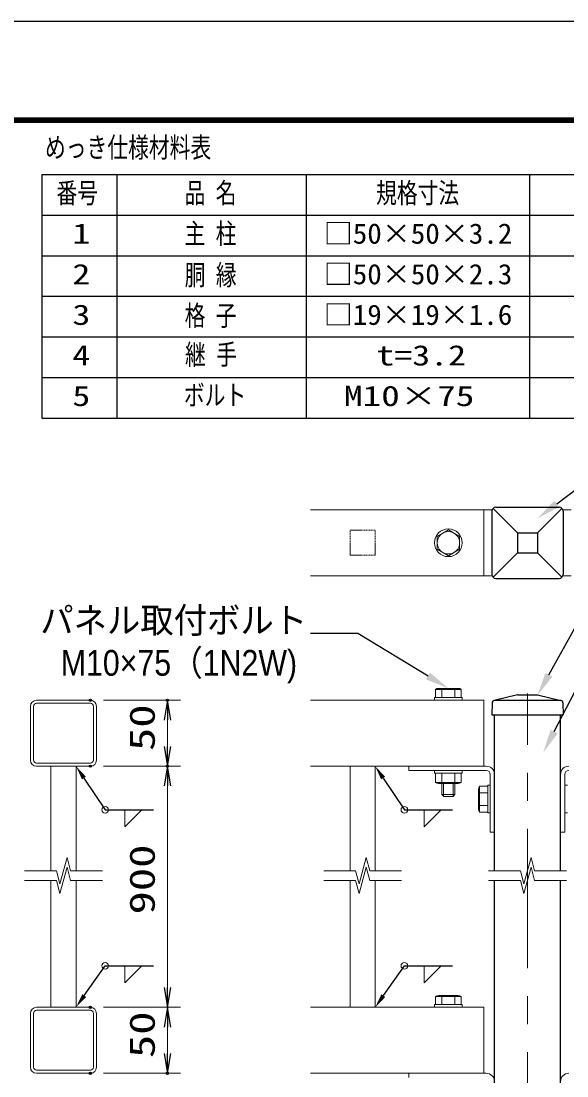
# Model space of a CAD drawing. Units: millimetres, scale not verified. Extents: x -4200 to 4200, y -2970 to 2970.
# Drawn here: x 1553 to 2795, y 571 to 2970 of the extents above; entities that cross this region are included whole.
import ezdxf
from ezdxf.enums import TextEntityAlignment as Align

# ---------------------------------------------------------------- set-up
doc = ezdxf.new("R2010")
doc.units = ezdxf.units.MM
doc.header["$LTSCALE"] = 10
doc.header["$PDMODE"] = 32
doc.header["$PDSIZE"] = 5
for name, pattern in [('USER1', [50.8, 31.75, -6.35, 6.35, -6.35]), ('USER2', [0.375, 0.25, -0.125]), ('USER3', [1.125, 0.75, -0.125, 0.125, -0.125])]:
    doc.linetypes.add(name, pattern=pattern)
for name, color, linetype, lineweight in [('0-0_D-STR1', 1, 'Continuous', 25), ('0-1_D-BMK', 2, 'USER3', 13), ('0-3_D-STR2', 7, 'Continuous', 13), ('0-5_D-STR3', 3, 'Continuous', 13), ('0-6_D-STR-DIM', 7, 'Continuous', 13), ('0-7_0', 7, 'Continuous', 25), ('0-A_D-STR-TXT', 7, 'Continuous', 25), ('0-C_D-MTR-FRAM', 7, 'Continuous', 25), ('0-D_D-DCR-HCH', 7, 'Continuous', 13), ('0-E_D-TTL', 7, 'Continuous', 25)]:
    doc.layers.add(name, color=color, linetype=linetype, lineweight=lineweight)
doc.layers.add('0-8_Defpoints', color=8, linetype='Continuous')
doc.layers.add('0-B_D-MTR-TXT', color=7, linetype='Continuous')
doc.styles.add('ＭＳ ゴシック', font='')
doc.styles.add('ＭＳ Ｐゴシック', font='')
doc.styles.get('ＭＳ ゴシック').set_extended_font_data('MS Gothic')
doc.styles.get('ＭＳ Ｐゴシック').set_extended_font_data('MS PGothic')

# ---------------------------------------------------------------- blocks, each defined once
blk = doc.blocks.new('DARROWS')
at = {"layer": '0-7_0'}
blk.add_line((0, 0), (-9.991, 0), dxfattribs=at)
blk.add_lwpolyline([(-10, -1.667), (0, 0), (-10, 1.667)], dxfattribs=at)
blk = doc.blocks.new('MLeader26')
at = {"layer": '0-A_D-STR-TXT'}
blk.add_lwpolyline([(2479.12, 1480.46), (2319.67, 1577.1), (2211.67, 1577.1)], dxfattribs=at)
blk.add_solid([(2483.78, 1488.16), (2474.45, 1472.76), (2525.3, 1452.47)], dxfattribs=at)
at = {"layer": '0-A_D-STR-TXT', "style": 'ＭＳ Ｐゴシック'}
for s, width, p in [('パネル取付ボルト', 0.95, (1596.99, 1560.67)), ('M10×75（1N2W)', 0.9, (1643.7, 1463.65))]:
    blk.add_text(s, height=58.56, dxfattribs=dict(at, width=width)).set_placement(p, align=Align.BOTTOM_LEFT)
blk = doc.blocks.new('MLeader29')
at = {"layer": '0-A_D-STR-TXT'}
blk.add_lwpolyline([(2765.89, 1354.22), (2840.71, 1498.24), (2948.71, 1498.24)], dxfattribs=at)
blk.add_solid([(2773.87, 1350.07), (2757.9, 1358.37), (2740.99, 1306.3)], dxfattribs=at)
at = {"layer": '0-A_D-STR-TXT', "style": 'ＭＳ Ｐゴシック'}
blk.add_text('主柱', height=58.58, dxfattribs=at).set_placement((2969.55, 1454.32), align=Align.BOTTOM_LEFT)
blk = doc.blocks.new('MLeader30')
at = {"layer": '0-A_D-STR-TXT'}
blk.add_lwpolyline([(2753.98, 1483.52), (2817.24, 1597.66), (2925.24, 1597.66)], dxfattribs=at)
blk.add_solid([(2761.85, 1479.16), (2746.1, 1487.89), (2727.8, 1436.29)], dxfattribs=at)
at = {"layer": '0-A_D-STR-TXT', "style": 'ＭＳ Ｐゴシック', "width": 0.9}
blk.add_text('柱キャップ', height=58.58, dxfattribs=at).set_placement((2948.57, 1550.07), align=Align.BOTTOM_LEFT)
blk = doc.blocks.new('MLeader31')
at = {"layer": '0-A_D-STR-TXT'}
blk.add_lwpolyline([(2771.74, 1872.2), (2900.18, 1969.57), (3008.18, 1969.57)], dxfattribs=at)
blk.add_solid([(2777.18, 1865.03), (2766.3, 1879.37), (2728.71, 1839.58)], dxfattribs=at)
at = {"layer": '0-A_D-STR-TXT', "style": 'ＭＳ Ｐゴシック', "width": 0.9}
blk.add_text('柱キャップ', height=58.58, dxfattribs=at).set_placement((3031.51, 1921.98), align=Align.BOTTOM_LEFT)
blk = doc.blocks.new('MLeader32')
at = {"layer": '0-6_D-STR-DIM', "lineweight": 25}
blk.add_lwpolyline([(1696.41, 1248.53), (1744.77, 1176.17), (1854.54, 1176.17)], dxfattribs=at)
at = {"layer": '0-6_D-STR-DIM'}
blk.add_solid([(1691.92, 1245.53), (1700.9, 1251.53), (1678.41, 1275.47)], dxfattribs=at)
blk = doc.blocks.new('MLeader33')
at = {"layer": '0-6_D-STR-DIM', "lineweight": 25}
blk.add_lwpolyline([(1697.02, 753.54), (1744.77, 821.59), (1854.54, 821.59)], dxfattribs=at)
at = {"layer": '0-6_D-STR-DIM'}
blk.add_solid([(1701.44, 750.44), (1692.6, 756.65), (1678.41, 727.02)], dxfattribs=at)
blk = doc.blocks.new('MLeader34')
at = {"layer": '0-6_D-STR-DIM', "lineweight": 25}
blk.add_lwpolyline([(2376.8, 1248.53), (2425.16, 1176.17), (2534.94, 1176.17)], dxfattribs=at)
at = {"layer": '0-6_D-STR-DIM'}
blk.add_solid([(2372.31, 1245.53), (2381.29, 1251.53), (2358.8, 1275.47)], dxfattribs=at)
blk = doc.blocks.new('MLeader35')
at = {"layer": '0-6_D-STR-DIM', "lineweight": 25}
blk.add_lwpolyline([(2377.41, 753.54), (2425.16, 821.59), (2534.94, 821.59)], dxfattribs=at)
at = {"layer": '0-6_D-STR-DIM'}
blk.add_solid([(2381.83, 750.44), (2372.99, 756.65), (2358.8, 727.02)], dxfattribs=at)

msp = doc.modelspace()

# ---------------------------------------------------------------- linework, layer by layer
at = {"layer": '0-0_D-STR1'}
for p, q in [((2624.3, 1855.59), (2624.3, 1711.59)), ((2626.94, 1861.96), (2682.8, 1806.09)), ((2633.3, 1864.59), (2777.3, 1864.59)), ((2727.8, 1806.09), (2783.66, 1861.96)), ((2786.3, 1855.59), (2786.3, 1711.59)), ((2682.8, 1806.09), (2682.8, 1761.09)), ((2682.8, 1806.09), (2727.8, 1806.09)), ((2727.8, 1806.09), (2727.8, 1761.09)), ((2626.94, 1705.23), (2682.8, 1761.09)), ((2682.8, 1761.09), (2727.8, 1761.09)), ((2783.66, 1705.23), (2727.8, 1761.09)), ((2633.3, 1702.59), (2777.3, 1702.59)), ((2624.77, 1419.47), (2624.3, 1392.47)), ((2682.8, 1437.47), (2629.43, 1425.21)), ((2630.3, 1425.47), (2780.3, 1425.47)), ((2630.3, 1425.47), (2780.3, 1425.47)), ((2682.8, 1437.47), (2727.8, 1437.47)), ((2727.8, 1437.47), (2781.17, 1425.21)), ((2785.83, 1419.47), (2786.3, 1392.47)), ((2624.3, 1392.47), (2786.3, 1392.47)), ((2630.3, 1037.76), (2630.3, 1392.47)), ((2780.3, 1037.76), (2780.3, 1392.47)), ((2630.3, 307.83), (2630.3, 1015.57)), ((2780.3, 307.83), (2780.3, 1015.57))]:
    msp.add_line(p, q, dxfattribs=at)
for centre, radius, start, end in [((2633.3, 1855.59), 9, 90, 180), ((2777.3, 1855.59), 9, 0, 90), ((2633.3, 1711.59), 9, 180, 270), ((2777.3, 1711.59), 9, 270, 0), ((2630.77, 1419.36), 6, 102.93782, 179), ((2779.83, 1419.36), 6, 1, 77.06218)]:
    msp.add_arc(centre, radius, start, end, dxfattribs=at)
at = {"layer": '0-1_D-BMK', "linetype": 'USER1'}
msp.add_line((2705.3, 307.83), (2705.3, 1440.47), dxfattribs=at)
at = {"layer": '0-3_D-STR2'}
for p, q in [((2211.86, 1858.59), (2609.3, 1858.59)), ((2606.3, 1708.59), (2606.3, 1858.59)), ((2211.86, 1708.59), (2609.3, 1708.59)), ((1588.71, 1425.47), (1711.11, 1425.47)), ((1588.71, 1418.57), (1711.11, 1418.57)), ((2211.86, 1425.47), (2606.3, 1425.47)), ((2606.3, 1275.47), (2606.3, 1425.47)), ((2606.3, 1275.47), (2606.3, 1425.47)), ((1574.91, 1289.27), (1574.91, 1411.67)), ((1581.81, 1289.27), (1581.81, 1411.67)), ((1718.01, 1289.27), (1718.01, 1411.67)), ((1724.91, 1289.27), (1724.91, 1411.67)), ((1588.71, 1282.37), (1711.11, 1282.37)), ((1588.71, 1275.47), (1711.11, 1275.47)), ((1621.41, 1037.76), (1621.41, 1275.47)), ((1678.41, 1037.76), (1678.41, 1275.47)), ((2211.86, 1275.47), (2606.3, 1275.47)), ((2301.8, 1037.76), (2301.8, 1275.47)), ((2358.8, 1037.76), (2358.8, 1275.47)), ((1621.41, 727.02), (1621.41, 1015.57)), ((1678.41, 727.02), (1678.41, 1015.57)), ((2301.8, 727.02), (2301.8, 1015.57)), ((2358.8, 727.02), (2358.8, 1015.57)), ((1588.71, 727.02), (1711.11, 727.02)), ((1588.71, 720.12), (1711.11, 720.12)), ((2211.86, 727.02), (2606.3, 727.02)), ((2606.3, 577.02), (2606.3, 727.02)), ((2606.3, 577.02), (2606.3, 727.02)), ((1574.91, 590.82), (1574.91, 713.22)), ((1581.81, 590.82), (1581.81, 713.22)), ((1718.01, 590.82), (1718.01, 713.22)), ((1724.91, 590.82), (1724.91, 713.22)), ((1588.71, 583.92), (1711.11, 583.92)), ((1588.71, 577.02), (1711.11, 577.02)), ((2211.86, 577.02), (2606.3, 577.02))]:
    msp.add_line(p, q, dxfattribs=at)
at = {"layer": '0-3_D-STR2', "linetype": 'USER2'}
for p, q in [((2358.8, 1812.09), (2301.8, 1812.09)), ((2301.8, 1755.09), (2301.8, 1812.09)), ((2358.8, 1755.09), (2358.8, 1812.09)), ((2358.8, 1755.09), (2301.8, 1755.09))]:
    msp.add_line(p, q, dxfattribs=at)
at = {"layer": '0-3_D-STR2'}
for centre, radius, start, end in [((1588.71, 1411.67), 13.8, 90, 180), ((1588.71, 1411.67), 6.9, 90, 180), ((1711.11, 1411.67), 13.8, 0, 90), ((1711.11, 1411.67), 6.9, 0, 90), ((1588.71, 1289.27), 13.8, 180, 270), ((1588.71, 1289.27), 6.9, 180, 270), ((1711.11, 1289.27), 13.8, 270, 0), ((1711.11, 1289.27), 6.9, 270, 0), ((1588.71, 713.22), 13.8, 90, 180), ((1588.71, 713.22), 6.9, 90, 180), ((1711.11, 713.22), 13.8, 0, 90), ((1711.11, 713.22), 6.9, 0, 90), ((1588.71, 590.82), 13.8, 180, 270), ((1588.71, 590.82), 6.9, 180, 270), ((1711.11, 590.82), 13.8, 270, 0), ((1711.11, 590.82), 6.9, 270, 0)]:
    msp.add_arc(centre, radius, start, end, dxfattribs=at)
at = {"layer": '0-5_D-STR3'}
for p, q in [((2624.81, 1858.59), (2606.3, 1858.59)), ((2785.78, 1858.59), (2804.3, 1858.59)), ((2525.3, 1812.99), (2499.8, 1798.27)), ((2525.3, 1812.99), (2550.8, 1798.27)), ((2499.8, 1798.27), (2499.8, 1768.92)), ((2550.8, 1798.27), (2550.8, 1768.92)), ((2525.3, 1754.19), (2499.8, 1768.92)), ((2525.3, 1754.19), (2550.8, 1768.92)), ((2624.81, 1708.59), (2606.3, 1708.59)), ((2785.78, 1708.59), (2804.3, 1708.59)), ((2495.9, 1449.79), (2495.9, 1431.47)), ((2554.7, 1449.79), (2495.9, 1449.79)), ((2547.34, 1452.47), (2503.26, 1452.47)), ((2510.62, 1449.79), (2510.62, 1431.47)), ((2547.34, 1452.47), (2539.98, 1452.47)), ((2539.98, 1449.79), (2539.98, 1431.47)), ((2554.7, 1449.79), (2554.7, 1431.47)), ((2493.8, 1425.47), (2493.8, 1431.47)), ((2556.8, 1431.47), (2493.8, 1431.47)), ((2556.8, 1425.47), (2493.8, 1425.47)), ((2554.7, 1431.47), (2495.9, 1431.47)), ((2556.8, 1425.47), (2556.8, 1431.47)), ((2435.3, 1275.47), (2611.1, 1275.47)), ((2435.3, 1275.47), (2435.3, 1265.87)), ((2435.3, 1265.87), (2611.1, 1265.87)), ((2493.8, 1259.87), (2493.8, 1265.87)), ((2556.8, 1265.87), (2493.8, 1265.87)), ((2556.8, 1259.87), (2493.8, 1259.87)), ((2554.7, 1259.87), (2495.9, 1259.87)), ((2495.9, 1238.56), (2495.9, 1259.87)), ((2510.62, 1238.56), (2510.62, 1259.87)), ((2539.98, 1238.56), (2539.98, 1259.87)), ((2554.7, 1238.56), (2554.7, 1259.87)), ((2556.8, 1259.87), (2556.8, 1265.87)), ((2620.7, 1256.27), (2620.7, 1125.47)), ((2630.3, 1256.27), (2630.3, 1125.47)), ((2780.3, 1256.27), (2780.3, 1125.47)), ((2789.9, 1256.27), (2789.9, 1125.47)), ((2554.7, 1238.56), (2495.9, 1238.56)), ((2547.34, 1235.87), (2503.26, 1235.87)), ((2510.3, 1235.87), (2510.3, 1210.97)), ((2514.2, 1235.87), (2514.2, 1207.07)), ((2536.4, 1235.87), (2536.4, 1207.07)), ((2547.34, 1235.87), (2539.98, 1235.87)), ((2540.3, 1235.87), (2540.3, 1210.97)), ((2596.38, 1229.87), (2614.7, 1229.87)), ((2596.38, 1171.07), (2596.38, 1229.87)), ((2620.7, 1231.97), (2614.7, 1231.97)), ((2614.7, 1168.97), (2614.7, 1231.97)), ((2614.7, 1171.07), (2614.7, 1229.87)), ((2620.7, 1168.97), (2620.7, 1231.97)), ((2795.9, 1231.97), (2789.9, 1231.97)), ((2789.9, 1168.97), (2789.9, 1231.97)), ((2540.3, 1210.97), (2510.3, 1210.97)), ((2510.3, 1210.97), (2514.8, 1206.47)), ((2535.8, 1206.47), (2514.8, 1206.47)), ((2540.3, 1210.97), (2535.8, 1206.47)), ((2593.7, 1178.43), (2593.7, 1222.51)), ((2596.38, 1215.15), (2614.7, 1215.15)), ((2593.7, 1178.43), (2593.7, 1185.79)), ((2596.38, 1185.79), (2614.7, 1185.79)), ((2596.38, 1171.07), (2614.7, 1171.07)), ((2620.7, 1168.97), (2614.7, 1168.97)), ((2795.9, 1168.97), (2789.9, 1168.97)), ((2620.7, 1125.47), (2630.3, 1125.47)), ((2789.9, 1125.47), (2780.3, 1125.47)), ((2495.9, 751.34), (2495.9, 733.02)), ((2554.7, 751.34), (2495.9, 751.34)), ((2547.34, 754.02), (2503.26, 754.02)), ((2510.62, 751.34), (2510.62, 733.02)), ((2547.34, 754.02), (2539.98, 754.02)), ((2539.98, 751.34), (2539.98, 733.02)), ((2554.7, 751.34), (2554.7, 733.02)), ((2493.8, 727.02), (2493.8, 733.02)), ((2556.8, 733.02), (2493.8, 733.02)), ((2556.8, 727.02), (2493.8, 727.02)), ((2554.7, 733.02), (2495.9, 733.02)), ((2556.8, 727.02), (2556.8, 733.02)), ((2435.3, 577.02), (2611.1, 577.02)), ((2435.3, 577.02), (2435.3, 567.42))]:
    msp.add_line(p, q, dxfattribs=at)
for radius in [31.5, 25.5]:
    msp.add_circle((2525.3, 1783.59), radius, dxfattribs=at)
for centre, radius, start, end in [((2503.26, 1441.04), 11.43, 49.92558, 130.07442), ((2525.3, 1411.01), 41.47, 69.26918, 110.73082), ((2547.34, 1441.04), 11.43, 49.92558, 130.07442), ((2611.1, 1256.27), 19.2, 0, 90), ((2799.5, 1256.27), 19.2, 90, 180), ((2611.1, 1256.27), 9.6, 0, 90), ((2799.5, 1256.27), 9.6, 90, 180), ((2503.26, 1247.3), 11.43, 229.92558, 310.07442), ((2525.3, 1277.33), 41.47, 249.26918, 290.73082), ((2547.34, 1247.3), 11.43, 229.92558, 310.07442), ((2605.13, 1222.51), 11.43, 139.92558, 220.07442), ((2635.16, 1200.47), 41.47, 159.26918, 200.73082), ((2605.13, 1178.43), 11.43, 139.92558, 220.07442), ((2503.26, 742.59), 11.43, 49.92558, 130.07442), ((2525.3, 712.56), 41.47, 69.26918, 110.73082), ((2547.34, 742.59), 11.43, 49.92558, 130.07442), ((2611.1, 557.82), 19.2, 0, 90), ((2799.5, 557.82), 19.2, 90, 180)]:
    msp.add_arc(centre, radius, start, end, dxfattribs=at)
at = {"layer": '0-6_D-STR-DIM'}
for p, q in [((1741.11, 1425.47), (1916.26, 1425.47)), ((1886.26, 1320.47), (1886.26, 1380.47)), ((1741.11, 1275.47), (1916.26, 1275.47)), ((1741.11, 1275.47), (1916.26, 1275.47)), ((1886.26, 772.02), (1886.26, 1230.47)), ((1789.56, 1176.17), (1789.56, 1137.39)), ((1828.33, 1176.17), (1789.56, 1137.39)), ((2469.95, 1176.17), (2469.95, 1137.39)), ((2508.72, 1176.17), (2469.95, 1137.39)), ((1789.56, 821.59), (1789.56, 782.82)), ((1828.33, 821.59), (1789.56, 782.82)), ((2469.95, 821.59), (2469.95, 782.82)), ((2508.72, 821.59), (2469.95, 782.82)), ((1741.11, 727.02), (1916.26, 727.02)), ((1741.11, 727.02), (1916.26, 727.02)), ((1886.26, 682.02), (1886.26, 622.02)), ((1741.11, 577.02), (1916.26, 577.02))]:
    msp.add_line(p, q, dxfattribs=at)
for centre in [(1744.77, 1176.17), (2425.16, 1176.17), (1744.77, 821.59), (2425.16, 821.59)]:
    msp.add_circle(centre, 7.51, dxfattribs=at)
at = {"layer": '0-8_Defpoints'}
for p in [(1711.11, 1425.47), (1886.26, 1425.47), (1711.11, 1275.47), (1886.26, 1275.47), (1711.11, 727.02), (1711.11, 577.02), (1886.26, 577.02)]:
    msp.add_point(p, dxfattribs=at)
at = {"layer": '0-C_D-MTR-FRAM'}
for p, q in [((1600.71, 2621.29), (1600.71, 2067.4)), ((1600.71, 2621.29), (3896.91, 2621.29)), ((1771.22, 2621.29), (1771.22, 2067.4)), ((2201.99, 2621.29), (2201.99, 2067.4)), ((2709.57, 2621.29), (2709.57, 2067.4)), ((1600.71, 2528.98), (3896.91, 2528.98)), ((1600.71, 2436.66), (3896.91, 2436.66)), ((1600.71, 2344.35), (3896.91, 2344.35)), ((1600.71, 2252.03), (3896.91, 2252.03)), ((1600.71, 2159.72), (3896.91, 2159.72)), ((1600.71, 2067.4), (3896.91, 2067.4))]:
    msp.add_line(p, q, dxfattribs=at)
at = {"layer": '0-D_D-DCR-HCH'}
for p, q in [((1641.87, 1007.76), (1657.95, 1067.76)), ((1665.99, 1037.76), (1657.95, 1067.76)), ((2322.26, 1007.76), (2338.34, 1067.76)), ((2346.38, 1037.76), (2338.34, 1067.76)), ((2697.26, 1007.76), (2713.34, 1067.76)), ((2721.38, 1037.76), (2713.34, 1067.76)), ((1561.41, 1037.76), (1633.83, 1037.76)), ((1641.87, 1007.76), (1633.83, 1037.76)), ((1641.87, 985.57), (1657.95, 1045.57)), ((1665.99, 1015.57), (1657.95, 1045.57)), ((1665.99, 1037.76), (1738.41, 1037.76)), ((2241.8, 1037.76), (2314.22, 1037.76)), ((2322.26, 1007.76), (2314.22, 1037.76)), ((2322.26, 985.57), (2338.34, 1045.57)), ((2346.38, 1015.57), (2338.34, 1045.57)), ((2346.38, 1037.76), (2418.8, 1037.76)), ((2616.8, 1037.76), (2689.22, 1037.76)), ((2697.26, 1007.76), (2689.22, 1037.76)), ((2697.26, 985.57), (2713.34, 1045.57)), ((2721.38, 1015.57), (2713.34, 1045.57)), ((2721.38, 1037.76), (2793.8, 1037.76)), ((1561.41, 1015.57), (1633.83, 1015.57)), ((1641.87, 985.57), (1633.83, 1015.57)), ((1665.99, 1015.57), (1738.41, 1015.57)), ((2241.8, 1015.57), (2314.22, 1015.57)), ((2322.26, 985.57), (2314.22, 1015.57)), ((2346.38, 1015.57), (2418.8, 1015.57)), ((2616.8, 1015.57), (2689.22, 1015.57)), ((2697.26, 985.57), (2689.22, 1015.57)), ((2721.38, 1015.57), (2793.8, 1015.57))]:
    msp.add_line(p, q, dxfattribs=at)
at = {"layer": '0-E_D-TTL', "color": 2}
msp.add_lwpolyline([(-4199.68, 2970.23), (4200.32, 2970.23), (4200.32, -2969.77), (-4199.68, -2969.77)], close=True, dxfattribs=at)
at = {"layer": '0-E_D-TTL'}
for points in [[(-3929.68, 2750.23), (3930.32, 2750.23), (3930.32, -2749.77), (-3929.68, -2749.77)], [(-3927.18, 2747.73), (3927.82, 2747.73), (3927.82, -2747.27), (-3927.18, -2747.27)], [(-3924.68, 2745.23), (3925.32, 2745.23), (3925.32, -2744.77), (-3924.68, -2744.77)], [(-3922.18, 2742.73), (3922.82, 2742.73), (3922.82, -2742.27), (-3922.18, -2742.27)], [(-3919.68, 2740.23), (3920.32, 2740.23), (3920.32, -2739.77), (-3919.68, -2739.77)]]:
    msp.add_lwpolyline(points, close=True, dxfattribs=at)

# ---------------------------------------------------------------- block references
at = {"layer": '0-6_D-STR-DIM', "xscale": 4.5, "yscale": 4.5}
for p, rotation in [((1886.26, 1425.47), 90), ((1886.26, 1275.47), 270), ((1886.26, 1275.47), 90), ((1886.26, 727.02), 270), ((1886.26, 727.02), 90), ((1886.26, 577.02), 270)]:
    msp.add_blockref('DARROWS', p, dxfattribs=dict(at, rotation=rotation))
at = {"layer": '0-6_D-STR-DIM'}
for name in ['MLeader32', 'MLeader34', 'MLeader33', 'MLeader35']:
    msp.add_blockref(name, (0, 0), dxfattribs=at)
at = {"layer": '0-A_D-STR-TXT'}
for name in ['MLeader31', 'MLeader26', 'MLeader30', 'MLeader29']:
    msp.add_blockref(name, (0, 0), dxfattribs=at)

# ---------------------------------------------------------------- texts
at = {"layer": '0-6_D-STR-DIM', "style": 'ＭＳ ゴシック', "width": 1.35}
for s, p in [('50', (1874.86, 1309.97)), ('900', (1874.86, 938.25)), ('50', (1874.86, 611.52))]:
    msp.add_text(s, height=57.7, rotation=90, dxfattribs=at).set_placement(p, align=Align.BOTTOM_LEFT)
at = {"layer": '0-B_D-MTR-TXT', "style": 'ＭＳ ゴシック'}
for s, height, width, p in [('めっき仕様材料表', 46.19, 0.75, (1607.84, 2646.01)), ('番号', 46.19, 0.75, (1633.92, 2542.32)), ('品 名', 46.19, 0.75, (1925.27, 2542.32)), ('規格寸法', 46.19, 0.75, (2360.83, 2542.32)), ('1', 46.19, 1.3, (1670.09, 2450)), ('主 柱', 46.19, 0.75, (1925.27, 2450)), ('□50×50×3.2', 46.19, 1.05, (2241.65, 2450)), ('2', 46.19, 1.3, (1670.09, 2357.69)), ('胴 縁', 46.19, 0.75, (1925.57, 2355.84)), ('□50×50×2.3', 46.19, 1.05, (2241.65, 2357.69)), ('格 子', 46.19, 0.75, (1925.57, 2263.53)), ('□19×19×1.6', 46.19, 1.05, (2241.65, 2265.37)), ('3', 46.19, 1.3, (1670.09, 2265.37)), ('4', 46.19, 1.3, (1670.09, 2173.06)), ('継 手', 46.19, 0.75, (1926.41, 2174.9)), ('t=3.2', 46.19, 1.3, (2361.3, 2173.06)), ('5', 46.19, 1.3, (1670.09, 2080.74)), ('ボルト', 46.19, 0.75, (1923.74, 2082.59)), ('M10×75', 46.18, 1.35, (2287.63, 2080.74))]:
    msp.add_text(s, height=height, dxfattribs=dict(at, width=width)).set_placement(p, align=Align.BOTTOM_LEFT)

doc.saveas('drawing.dxf')
